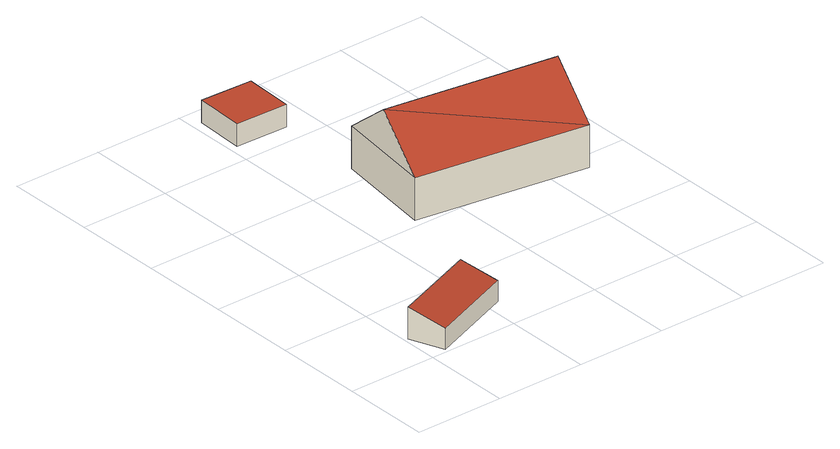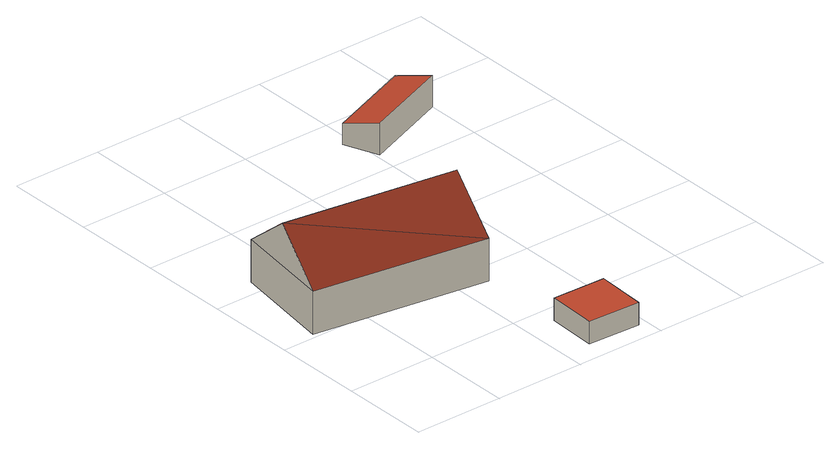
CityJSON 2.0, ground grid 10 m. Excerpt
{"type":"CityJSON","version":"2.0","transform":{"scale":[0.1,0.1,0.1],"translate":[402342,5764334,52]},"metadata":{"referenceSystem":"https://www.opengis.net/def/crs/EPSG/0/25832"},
"CityObjects":{
"building1":{"type":"Building","attributes":{"Gemeindeschluessel":"05515000","Geometrietyp2DReferenz":"3000","function":"31001_2700","roofType":"2100","measuredHeight":3.5},"geometry":[{"type":"Solid","lod":"2","boundaries":[[[[0,1,2,3]],[[4,5,1,0]],[[6,7,5,4]],[[3,2,7,6]],[[4,0,3,6]],[[1,5,7,2]]]],"semantics":{"surfaces":[{"type":"WallSurface"},{"type":"RoofSurface"},{"type":"GroundSurface"}],"values":[[0,0,0,0,1,2]]}}]},
"building2":{"type":"Building","attributes":{"Gemeindeschluessel":"05515000","Geometrietyp2DReferenz":"3000","function":"31001_2460","roofType":"1000","measuredHeight":2.47},"geometry":[{"type":"Solid","lod":"2","boundaries":[[[[8,9,10,11]],[[12,13,9,8]],[[14,15,13,12]],[[11,10,15,14]],[[12,8,11,14]],[[9,13,15,10]]]],"semantics":{"surfaces":[{"type":"WallSurface"},{"type":"RoofSurface"},{"type":"GroundSurface"}],"values":[[0,0,0,0,1,2]]}}]},
"building3":{"type":"Building","attributes":{"Gemeindeschluessel":"05515000","Geometrietyp2DReferenz":"3000","function":"31001_1000","roofType":"3100","measuredHeight":9.43},"address":[{"country":"Germany","locality":"Münster","thoroughfareNumber":"211","thoroughfareName":"Langenhorster Stiege"}],"geometry":[{"type":"Solid","lod":"2","boundaries":[[[[16,17,18,19]],[[20,21,17,16]],[[22,23,21,20]],[[19,18,23,22]],[[16,24,20]],[[22,25,19]],[[19,25,24]],[[24,16,19]],[[25,22,20]],[[20,24,25]],[[17,21,23,18]]]],"semantics":{"surfaces":[{"type":"WallSurface"},{"type":"RoofSurface"},{"type":"GroundSurface"}],"values":[[0,0,0,0,0,0,1,1,1,1,2]]}}]}
},
"vertices":[
[2,40,42],[2,40,7],[17,2,7],[17,2,30],[98,77,42],[98,77,7],[113,39,30],[113,39,7],
[108,423,31],[108,423,6],[168,421,6],[168,421,31],[111,479,31],[111,479,6],[170,477,31],[170,477,6],
[151,209,52],[151,209,5],[343,180,5],[343,180,52],[167,323,52],[167,323,5],[360,293,52],[360,293,5],[159,266,99],[351,237,99]
]}
